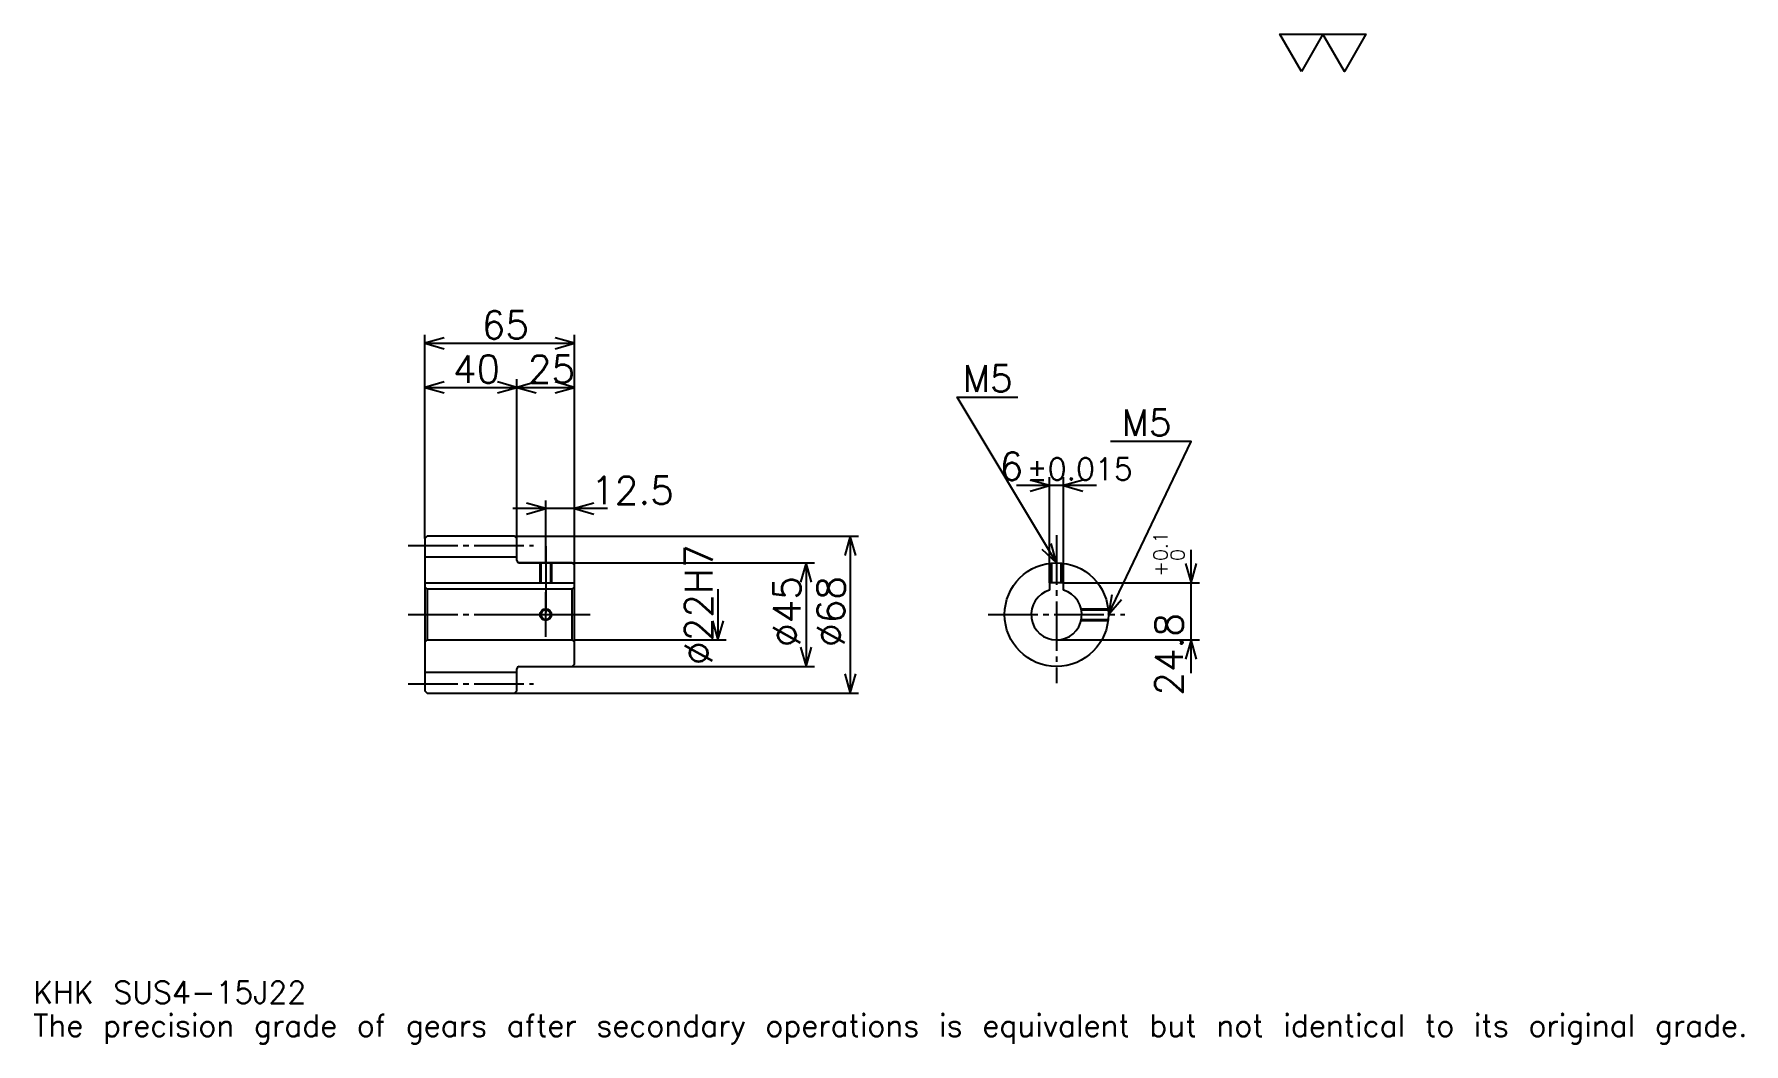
# Model space of a CAD drawing. Extents: x 24 to 766, y 9 to 447.
import ezdxf

# ---------------------------------------------------------------- set-up
doc = ezdxf.new("R2010")
doc.units = 0
doc.linetypes.add('DASHDOT', pattern=[28.695651, 21.521739, -2.391304, 2.391304, -2.391304])
doc.layers.get('0').update_dxf_attribs({"linetype": 'CONTINUOUS'})
doc.layers.add('DASHDOT', color=6, linetype='DASHDOT')
doc.styles.add('KANJI', font='TXT', dxfattribs={"bigfont": 'BIGFONT'})

msp = doc.modelspace()

# ---------------------------------------------------------------- linework, layer by layer
at = {"color": 5}
for p, q in [((193.695663, 228.891312), (193.695663, 316.17392)), ((193.695663, 312.586975), (258.695679, 312.586975)), ((258.695679, 228.891312), (258.695679, 316.17392)), ((233.695663, 228.891312), (233.695663, 297.043488)), ((193.695663, 293.456543), (233.695663, 293.456543)), ((233.695663, 293.456543), (258.695679, 293.456543)), ((464.717407, 208.691315), (464.717407, 254.456528)), ((470.717407, 208.691315), (470.717407, 254.456528)), ((485.065247, 250.869568), (450.369568, 250.869568)), ((273.043488, 240.847839), (231.847839, 240.847839)), ((246.195663, 228.891312), (246.195663, 244.434784)), ((193.695663, 227.891312), (193.695663, 228.891312)), ((232.695663, 228.891312), (258.695679, 228.891312)), ((233.695663, 227.891312), (233.695663, 228.891312)), ((246.195663, 217.391312), (246.195663, 228.891312)), ((246.195663, 217.391312), (246.195663, 228.891312)), ((258.695679, 228.891312), (381.847839, 228.891312)), ((258.695679, 216.391312), (258.695679, 228.891312)), ((378.260864, 228.891312), (378.260864, 160.891312)), ((526.086975, 169.543488), (526.086975, 223.039139)), ((234.695663, 217.391312), (258.695679, 217.391312)), ((258.695679, 217.391312), (362.717407, 217.391312)), ((359.130432, 217.391312), (359.130432, 172.391312)), ((470.717407, 208.691315), (529.673889, 208.691315)), ((320.869568, 205.891312), (320.869568, 183.891312)), ((258.695679, 183.891312), (324.456543, 183.891312)), ((467.717407, 183.891312), (529.673889, 183.891312)), ((234.695663, 172.391312), (258.695679, 172.391312)), ((258.695679, 172.391312), (362.717407, 172.391312)), ((232.695663, 160.891312), (258.695679, 160.891312)), ((258.695679, 160.891312), (381.847839, 160.891312))]:
    msp.add_line(p, q, dxfattribs=at)
at = {"color": 4}
for p, q in [((193.695663, 219.891312), (233.695663, 219.891312)), ((193.695663, 208.691315), (258.695679, 208.691315)), ((194.695663, 205.891312), (194.695663, 183.891312)), ((257.695679, 205.891312), (258.695679, 206.891312)), ((257.695679, 183.891312), (258.695679, 182.891312)), ((193.695663, 169.891312), (233.695663, 169.891312))]:
    msp.add_line(p, q, dxfattribs=at)
at = {"color": 7}
msp.add_lwpolyline([(573.913025, 430.434784), (564.586914, 446.600006), (601.891296, 446.600006), (592.565186, 430.434784), (583.239136, 446.600006), (573.913025, 430.434784)], dxfattribs=at)
at = {"color": 5}
for points in [[(202.065231, 314.978271), (193.695663, 312.586975), (202.065231, 310.195679)], [(250.326096, 310.195679), (258.695679, 312.586975), (250.326096, 314.978271)], [(202.065231, 295.847839), (193.695663, 293.456543), (202.065231, 291.065216)], [(225.326096, 291.065216), (233.695663, 293.456543), (225.326096, 295.847839)], [(242.065231, 295.847839), (233.695663, 293.456543), (242.065231, 291.065216)], [(250.326096, 291.065216), (258.695679, 293.456543), (250.326096, 295.847839)], [(467.717407, 217.391312), (424.67392, 289.130432), (450.978271, 289.130432)], [(490.217407, 194.891312), (526.086975, 270), (491.173889, 270)], [(456.347839, 248.478271), (464.717407, 250.869568), (456.347839, 253.26088)], [(479.086975, 253.26088), (470.717407, 250.869568), (479.086975, 248.478271)], [(237.826096, 238.456528), (246.195663, 240.847839), (237.826096, 243.239136)], [(267.065247, 243.239136), (258.695679, 240.847839), (267.065247, 238.456528)], [(380.652191, 220.521744), (378.260864, 228.891312), (375.869568, 220.521744)], [(461.360779, 223.337845), (467.717407, 217.391312), (465.461792, 225.798462)], [(361.521759, 209.021744), (359.130432, 217.391312), (356.739136, 209.021744)], [(523.695679, 217.060883), (526.086975, 208.691315), (528.478271, 217.060883)], [(491.666382, 203.474335), (490.217407, 194.891312), (495.982117, 201.413284)], [(318.478271, 192.26088), (320.869568, 183.891312), (323.260864, 192.26088)], [(356.739136, 180.76088), (359.130432, 172.391312), (361.521759, 180.76088)], [(528.478271, 175.521744), (526.086975, 183.891312), (523.695679, 175.521744)], [(375.869568, 169.26088), (378.260864, 160.891312), (380.652191, 169.26088)]]:
    msp.add_lwpolyline(points, dxfattribs=at)
at = {"color": 4}
for points in [[(233.695663, 218.391312), (233.695663, 227.891312), (232.695663, 228.891312), (194.695663, 228.891312), (193.695663, 227.891312), (193.695663, 182.891312)], [(234.695663, 172.391312), (257.695679, 172.391312), (258.695679, 173.391312), (258.695679, 216.391312), (257.695679, 217.391312), (234.695663, 217.391312)], [(243.695663, 217.391312), (243.695663, 208.691315)], [(244.130661, 217.391312), (244.130661, 208.691315)], [(248.260666, 217.391312), (248.260666, 208.691315)], [(248.695663, 217.391312), (248.695663, 208.691315)], [(465.217407, 208.691315), (465.217407, 217.251984)], [(465.652405, 208.691315), (465.652405, 217.296356)], [(469.78241, 208.691315), (469.78241, 217.296356)], [(470.217407, 208.691315), (470.217407, 217.251984)], [(470.717407, 205.474319), (470.717407, 208.691315), (464.717407, 208.691315), (464.717407, 205.474319)], [(193.695663, 182.891312), (194.695663, 183.891312), (257.695679, 183.891312), (257.695679, 205.891312), (194.695663, 205.891312), (193.695663, 206.891312)], [(478.429565, 197.391312), (490.078064, 197.391312)], [(478.521851, 196.956314), (490.122437, 196.956314)], [(478.521851, 192.826309), (490.122437, 192.826309)], [(478.429565, 192.391312), (490.078064, 192.391312)], [(193.695663, 182.891312), (193.695663, 161.891312), (194.695663, 160.891312), (232.695663, 160.891312), (233.695663, 161.891312), (233.695663, 171.391312)]]:
    msp.add_lwpolyline(points, dxfattribs=at)
for centre, radius in [((467.717407, 194.891312), 22.5), ((246.195663, 194.891312), 2.065)]:
    msp.add_circle(centre, radius, dxfattribs=at)
at = {"color": 7}
msp.add_circle((246.195663, 194.891312), 2.5, dxfattribs=at)
at = {"color": 4}
for centre, radius, start, end in [((234.695663, 218.391312), 1, 180, 270), ((467.717407, 194.891312), 11, 105.826620886, 74.173379114), ((234.695663, 171.391312), 1, 90, 180)]:
    msp.add_arc(centre, radius, start, end, dxfattribs=at)
at = {"layer": 'DASHDOT', "color": 7}
for p, q in [((186.521744, 224.891312), (240.869568, 224.891312)), ((467.717407, 229.347839), (467.717407, 165.217392)), ((246.195663, 217.391312), (246.195663, 194.891312)), ((186.521744, 194.891312), (265.869568, 194.891312)), ((438.043488, 194.891312), (497.391296, 194.891312)), ((186.521744, 164.891312), (240.869568, 164.891312))]:
    msp.add_line(p, q, dxfattribs=at)
for points in [[(246.195663, 224.565216), (246.195663, 201.517395)], [(246.195663, 185.217392), (246.195663, 204.565231)], [(236.521759, 194.891312), (255.869568, 194.891312)]]:
    msp.add_lwpolyline(points, dxfattribs=at)

# ---------------------------------------------------------------- texts
at = {"color": 7, "style": 'KANJI'}
for s, height, p in [('65', 11.956522, (218.42392, 314.5)), ('40', 11.956522, (205.92392, 295.369568)), ('25', 11.956522, (238.42392, 295.369568)), ('M5', 11.478261, (427.065247, 291.521729)), ('M5', 11.478261, (495.956543, 272.391296)), ('6', 11.956522, (443.036743, 253.26088)), ('%%p0.015', 9.565217, (454.872253, 253.26088)), ('12.5', 11.956522, (265.869568, 242.76088)), ('KHK SUS4-15J22', 9.565217, (23.913044, 26.304348)), ('The precision grade of gears after secondary operations is equivalent but not identical to its original grade.', 9.565217, (23.913044, 11.956522))]:
    msp.add_text(s, height=height, dxfattribs=at).set_placement(p)
for s, height, p in [('%%c22H7', 11.956522, (318.478271, 173.070663)), ('0.1', 5.978261, (515.804321, 218.167191)), ('0', 5.978261, (523.217407, 218.167191)), ('+', 5.978261, (515.804321, 211.471542)), ('%%c45', 11.956522, (356.739136, 180.842407)), ('%%c68', 11.956522, (375.869568, 180.842407)), ('24.8', 11.956522, (522.5, 159.718979))]:
    msp.add_text(s, height=height, rotation=90, dxfattribs=at).set_placement(p)

doc.saveas('drawing.dxf')
